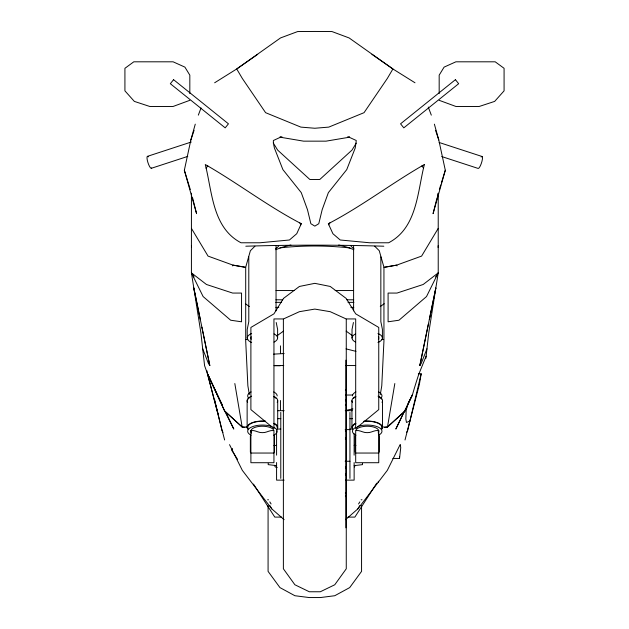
<?xml version="1.0" encoding="UTF-8"?>
<svg xmlns="http://www.w3.org/2000/svg" width="629" height="629" viewBox="0 0 629 629"><rect width="100%" height="100%" fill="white"/><g stroke="black" fill="none" stroke-linecap="round" stroke-linejoin="round"><path stroke-width="0.94" d="M273.363 143.129L273.371 140.511L280.424 137.248L303.587 141.155L326.05 141.155L349.213 137.248L356.273 140.511L355.22 148.035L346.744 169.618L328.369 192.639L322.158 209.724L318.769 223.72L314.822 226.126L310.868 223.72L307.487 209.724L301.267 192.639L282.901 169.618L274.417 148.035L273.363 143.129L277.656 150.103L309.838 179.469L319.799 179.469L351.981 150.103L356.273 143.129M438.083 247.456L438.224 245.562M392.85 458.439L399.541 458.439L400.744 447.667L400.319 444.852M425.896 358.271L428.742 332.914L438.224 272.876L438.224 193.174L437.517 195.965M380.301 394.532L381.764 385.844L383.942 341.067L383.942 267.435L396.687 265.123L421.603 256.097L438.224 228.374M384.689 427.492L387.488 426.997L394.823 383.533M418.34 373.799L421.171 373.799L419.346 384.539L410.006 420.675M353.427 322.504L352.028 329.439L352.028 338.001M195.265 124.157L190.846 140.008L184.344 170.255L196.578 213.671L192.592 197.828M426.957 348.781L421.202 363.444L419.834 365.543L428.333 324.336M429.324 319.54L435.85 287.909L419.834 365.543M328.849 224.828L329.101 223.641L330.264 222.595M409.856 421.013L405.013 439.978M421.171 373.799L407.631 430.692L406.704 432.241M378.359 433.232L378.359 430.731M437.053 197.828L433.066 213.671L445.301 170.255L438.79 140.008L434.38 124.157M407.749 404.376L406.153 410.415L405.847 419.079L406.468 422.452L409.911 421.076M439.356 189.51L440.772 184.926M441.338 183.086L445.301 170.255M190.846 140.008L194.086 130.305M198.324 115.146L201.052 107.952M232.644 265.918L232.95 265.123L245.687 267.262L250.381 250.712L254.934 246.214M251.286 430.731L251.286 433.232M426.124 356.195L418.89 373.933A31.985 1.871 -73.2 0 0 412.443 394.784M408.017 403.456L412.435 394.8L405.013 411.067L387.488 426.997L381.756 426.997M403.818 412.286L395.838 429.064L412.435 394.8M438.224 272.876L426.517 296.55L398.975 320.224L388.093 321.796L388.093 293.067L397.001 293.067L423.191 284.481L438.224 272.876L435.575 276.957M400.123 444.64L387.33 470.343L357.838 508.9L345.525 519.664M232.581 448.524L231.708 450.27L237.558 459.343M354.3 467.017L355.251 465.326M357.838 508.9L359.819 505.543M358.561 503.971L359.851 501.871M376.74 483.151L354.866 517.101L348.026 517.101M206.037 168.14L207.814 165.93M387.488 426.997L405.013 410.902M277.137 335.689L283.506 331.113M214.646 82.776L236.724 68.97L280.526 37.937L297.674 31.552L314.822 31.45L331.97 31.552L349.111 37.937L392.913 68.97L414.998 82.776M380.262 306.512L384.248 303.744M257.717 54.314L236.724 68.97L242.307 78.436L265.595 112.677L300.874 127.113L314.822 128.253L328.77 127.113L364.042 112.677L387.338 78.436L392.913 68.97L371.928 54.314M189.824 100.318L173.101 106.466L149.773 106.466L134.339 101.395L124.919 90.843L124.919 68.309L133.804 61.807L173.101 61.807L184.902 67.122L189.824 75.165L189.824 93.548M147.406 156.362L191.271 142.02M151.369 168.289L187.772 156.393M345.266 410.54L352.908 408.905M354.135 465.633L362.524 464.634L362.524 463.345M273.89 445.662L276.579 445.332M251.506 430.566C255.288 430.032 258.59 432.949 262.419 432.65C266.248 432.949 269.55 430.032 273.332 430.566M356.313 430.566C360.095 430.032 363.389 432.949 367.226 432.65C371.055 432.949 374.357 430.032 378.131 430.566M273.623 354.135L284.135 353.537M280.054 136.847L281.981 136.847M347.656 136.847L349.59 136.847M245.813 246.214C291.825 244.799 337.812 244.799 383.832 246.214M276.013 290.543L294.443 290.543M335.194 290.543L353.632 290.543M275.958 299.805L282.759 299.805M346.886 299.805L353.687 299.805M275.761 302.352L281.619 302.352M348.018 302.352L353.883 302.352M275.872 307.384L278.789 307.384M350.848 307.384L353.773 307.384M245.978 339.463L247.889 339.463M381.756 339.463L383.666 339.463M274.087 365.551L283.773 365.551M345.958 365.551L355.692 365.551M345.384 389.949L345.911 389.933M345.384 390.153L345.911 390.137M345.785 395.036L352.617 395.036M345.384 399.753L345.911 399.753M345.384 400.72L345.911 400.72M345.384 404.486L345.911 404.486M345.384 405.453L345.911 405.453M277.523 410.69L284.127 410.69M345.651 410.69L352.248 410.69M277.42 418.662L280.778 418.662M349.944 418.662L352.46 418.662M191.42 193.174L191.42 272.876L200.895 332.914L204.582 365.677L207.405 373.547L224.632 411.067L242.157 426.997L247.889 426.997M277.42 429.041L280.778 429.041M349.944 429.041L352.46 429.041M345.179 429.615L349.944 429.615M345.384 429.945L345.911 429.945M345.384 431.525L345.911 431.525M345.384 437.658L345.911 437.658M345.384 439.231L345.911 439.231M250.892 453.045L273.945 453.045M355.692 453.045L378.752 453.045M345.179 461.261L349.944 461.261M345.384 466.875L345.911 466.875M345.384 468.338L345.911 468.346M345.384 473.7L345.911 473.692M345.384 474.95L345.911 474.958M284.127 480.131L276.579 480.131L276.579 462.543M345.651 480.131L354.135 480.131L354.135 462.543M345.384 492.759L345.911 492.759M345.384 492.987L345.911 492.987M345.384 493.144L345.911 493.144M345.384 493.6L345.911 493.6M345.384 495.966L345.911 495.966M345.384 496.572L345.911 496.572M267.639 499.78L268.504 499.78M361.14 499.78L362.005 499.78M281.611 517.101L274.779 517.101L253.503 484.094M274.338 365.716L280.219 365.763M354.135 445.332L355.935 445.552M276.579 465.633L268.198 464.634L268.198 463.345M206.902 370.709L207.405 373.547L224.632 410.902L242.157 426.997L244.956 427.492M277.224 467.457L275.337 467.017L274.393 465.326M346.021 348.867L355.975 351.359M439.136 142.484L482.089 156.503M441.707 156.55L478.126 168.43A6.29 1.455 -71.9 0 0 481.916 161.488A6.29 1.455 -71.9 0 0 481.154 157.006M439.176 100.318L455.899 106.466L479.227 106.466L494.661 101.395L504.081 90.843L504.081 68.309L495.196 61.807L455.899 61.807L444.098 67.122L439.176 75.165L439.176 93.548M245.396 303.744L249.383 306.512M346.131 331.113L352.507 335.689M191.42 272.876L206.454 284.481L232.644 293.067L241.552 293.067L241.552 321.796L230.67 320.224L203.12 296.55L191.42 272.876L194.07 276.957M229.522 444.64L242.314 470.343L271.807 508.9L284.119 519.664M299.38 222.595L300.544 223.641L300.788 224.828M374.703 246.214L379.256 250.712L383.957 267.262L396.687 265.123L397.001 265.918M421.823 165.93L423.6 168.14M201.901 327.206L209.803 365.543L208.443 363.444L202.68 348.781M269.794 501.871L271.083 503.971M222.996 432.327L222.013 430.692L214.575 399.446M191.42 228.374L208.042 256.097L232.95 265.123L245.703 267.435L245.703 341.067L247.873 385.844L249.343 394.532M269.841 505.574L271.807 508.9M224.632 410.902L233.799 429.064L225.842 412.317M224.632 439.978L207.405 373.547L222.485 405.273M428.255 107.056L431.313 115.146M435.551 130.305L438.79 140.008M184.344 170.255L190.288 189.51M207.405 373.547L217.98 413.756M209.803 365.543L193.795 287.909L200.313 319.54M276.217 322.504L277.617 329.439L277.617 338.001M234.821 383.533L242.157 426.997M191.42 245.562L191.562 247.456M399.533 456.489L399.541 458.439M382.503 400.673L382.503 427.437M382.416 338.001L382.416 329.439L380.844 321.639L380.844 256.868M379.279 435.834L379.279 452.149M378.752 430.425L378.752 462.716L355.692 462.716L355.692 430.425M378.304 481.287L378.304 482.419M361.565 505.653L361.565 571.368L349.693 587.604L334.754 595.726L320.483 597.55L309.161 597.55L294.891 595.726L279.952 587.604L268.08 571.368L268.08 505.653M355.173 435.834L355.173 452.149M354.135 433.688L354.135 455.152M353.6 246.073L353.6 310.844M351.941 400.673L351.941 427.437M349.944 412.388L349.944 478.402M346.264 319.186L346.264 568.797L334.762 584.766L320.326 591.763L309.319 591.763L294.883 584.766L283.38 568.797L283.38 319.186M345.911 360.15L345.911 527.833M280.778 412.388L280.778 478.402M280.463 345.864L280.463 353.561M280.463 400.492L280.463 410.572M277.704 400.673L277.704 427.437M276.579 430.912L276.579 455.152M276.045 246.073L276.045 310.844M274.472 435.834L274.472 452.149M273.945 430.425L273.945 462.716L250.892 462.716L250.892 430.425M250.366 435.834L250.366 452.149M248.793 256.868L248.793 321.639L247.221 329.439L247.221 338.001M247.134 400.673L247.134 427.437M279.905 247.865A304.868 287.728 0 0 1 350.101 247.968M278.616 246.033A16.771 7.029 0 0 1 275.722 248.494M353.923 248.494A16.771 7.029 0 0 1 351.029 246.033M338.709 245.051A82.942 73.939 -24.6 0 1 353.852 249.697M275.785 249.697A82.942 73.939 24.6 0 1 290.928 245.051M151.652 167.935A6.29 1.462 71.9 0 1 147.791 162.125A6.29 1.462 71.9 0 1 148.342 156.865M247.637 402.34A15.308 6.416 0 0 1 251.6 396.136M274.142 396.545A15.308 6.416 0 0 1 277.2 402.34M356.085 429.819A11.526 4.835 0 0 1 370.206 426.399A11.526 4.835 0 0 1 378.359 432.32M248.164 429.041A14.758 6.188 0 0 1 265.304 421.367M273.717 423.459A14.758 6.188 0 0 1 277.177 427.437M273.717 427.264A14.758 6.188 0 0 1 273.717 435.221M251.12 435.221A14.758 6.188 0 0 1 252.103 426.824A14.758 6.188 0 0 1 272.153 426.596M251.286 339.251A11.526 4.835 0 0 1 251.286 336.751M274.055 333.905A15.198 6.376 0 0 1 274.055 342.097M251.671 342.506A15.198 6.376 0 0 1 251.671 333.496M378.524 391.938A14.758 6.188 0 0 1 381.473 397.52M352.468 395.916A14.758 6.188 0 0 1 355.92 391.938M378.359 336.751A11.526 4.835 0 0 1 378.359 339.251M377.966 333.496A15.198 6.376 0 0 1 377.966 342.506M355.582 342.097A15.198 6.376 0 0 1 355.582 333.905M352.437 402.34A15.308 6.416 0 0 1 355.503 396.545M378.045 396.136A15.308 6.416 0 0 1 382.007 402.34M352.46 429.096A15.285 6.408 0 0 1 355.519 423.317M364.042 421.171A15.285 6.408 0 0 1 381.984 429.096M352.468 427.437A14.758 6.188 0 0 1 355.92 423.459M363.405 421.461A14.758 6.188 0 0 1 381.473 429.041M357.492 426.596A14.758 6.188 0 0 1 377.542 426.824A14.758 6.188 0 0 1 378.524 435.221M355.92 435.221A14.758 6.188 0 0 1 355.92 427.264M274.126 423.317A15.285 6.408 0 0 1 277.185 429.096M247.653 429.096A15.285 6.408 0 0 1 265.603 421.171M248.164 399.077A14.758 6.188 0 0 1 249.642 397.583M273.717 396.695A14.758 6.188 0 0 1 276.288 398.558M251.286 432.32A11.526 4.835 0 0 1 259.439 426.399A11.526 4.835 0 0 1 273.552 429.819M353.356 398.558A14.758 6.188 0 0 1 355.92 396.695M378.524 396.695A14.758 6.188 0 0 1 381.473 399.077M248.164 397.52A14.758 6.188 0 0 1 251.12 391.938M273.717 391.938A14.758 6.188 0 0 1 277.177 395.916M424.371 164.515C417.373 191.9 417.231 227.824 388.62 242.778L369.75 242.778L340.21 239.995L332.914 233.721L328.346 223.72C361.801 206.304 391.725 183.196 424.371 164.515M301.299 223.72L296.731 233.721L289.434 239.995L259.895 242.778L241.025 242.778C212.413 227.824 212.264 191.9 205.266 164.515C237.911 183.196 267.836 206.304 301.299 223.72M283.506 298.398L273.945 313.84L250.892 327.442L250.892 409.613L273.945 428.608L273.945 318.934L283.506 318.934L299.412 311.685L314.822 309.091L330.225 311.685L346.131 318.934L355.692 318.934L355.692 428.608L378.752 409.613L378.752 327.442L355.692 313.84L346.131 298.398L330.225 286.454L314.822 283.341L299.412 286.454L283.506 298.398M173.58 79.679L170.333 83.712L225.198 127.852L228.445 123.819L173.58 79.679M455.42 79.679L400.555 123.819L403.802 127.852L458.667 83.712L455.42 79.679"/></g></svg>
